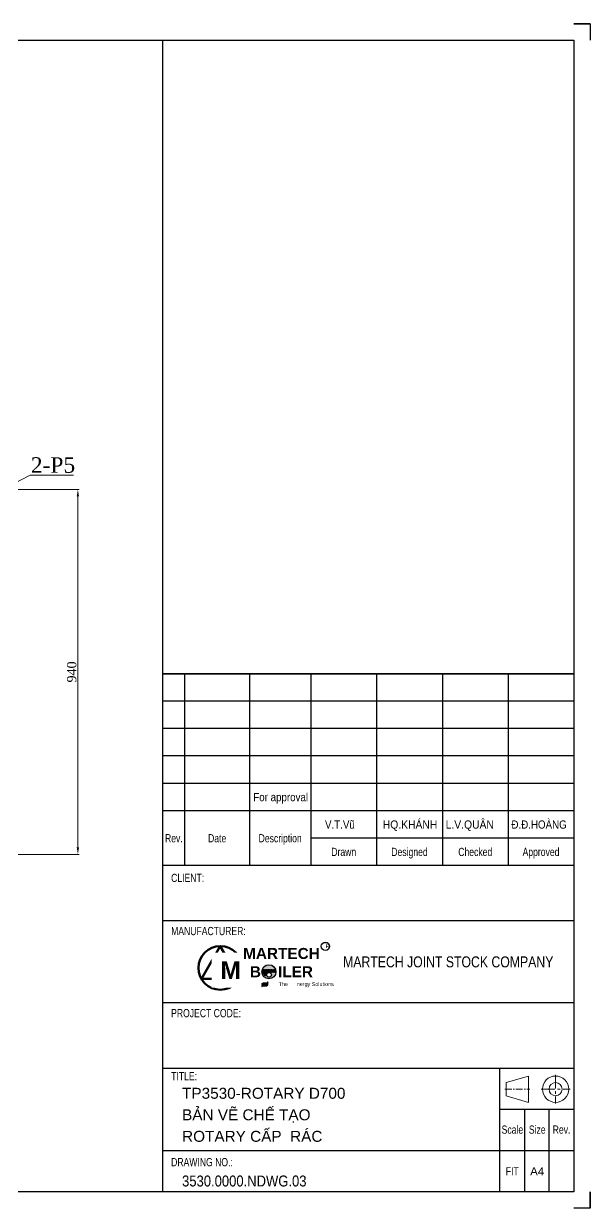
# Model space of a CAD drawing. Header units: inches. Extents: x 36705 to 45095, y -12195 to 29758.
# Drawn here: x 39689 to 41150, y 21176 to 24227 of the extents above; entities that cross this region are included whole.
import ezdxf
from ezdxf.enums import TextEntityAlignment as Align

# ---------------------------------------------------------------- set-up
doc = ezdxf.new("R2010")
doc.units = ezdxf.units.IN
doc.header["$MEASUREMENT"] = 0
doc.linetypes.add('CENTER', pattern=[2, 1.25, -0.25, 0.25, -0.25])
doc.layers.get('Defpoints').update_dxf_attribs({"lineweight": 5})
for name, color, linetype, lineweight in [('1.  0.2', 7, 'Continuous', 25), ('AM_8', 1, 'Continuous', 15), ('ĐƯỜNG TÂM', 8, 'CENTER', 5)]:
    doc.layers.add(name, color=color, linetype=linetype, lineweight=lineweight)
doc.layers.add('Không in', color=7, linetype='Continuous', lineweight=25, plot=False)
doc.layers.add('TEXT', color=20, linetype='Continuous')
doc.styles.add('Chu va so', font='arial.ttf')
doc.styles.get("Standard").update_dxf_attribs({"font": 'arial.ttf'})
doc.styles.add('TCVN', font='times.ttf')
doc.styles.add('TEXT', font='arial.ttf')
doc.dimstyles.new('Hien', dxfattribs={"dimtxt": 20, "dimasz": 15, "dimexe": 3, "dimexo": 3, "dimgap": 3, "dimtad": 1, "dimtoh": 1, "dimdec": 0, "dimzin": 0, "dimdsep": 46, "dimtxsty": 'TCVN', "dimcen": 0, "dimclrd": 8, "dimclre": 250, "dimclrt": 41, "dimadec": 0, "dimazin": 0, "dimtfac": 1, "dimtdec": 0, "dimtofl": 0, "dimtmove": 1, "dimatfit": 3, "dimfxl": 1, "dimtolj": 1, "dimtzin": 0, "dimlwd": 9, "dimlwe": 9, "dimarcsym": 0})

# ---------------------------------------------------------------- blocks, each defined once
blk = doc.blocks.new('*D138')
at = {"color": 250, "lineweight": 9, "transparency": 16777216}
for p, q in [((39370.9, 23027.4), (39832.1, 23027.4)), ((39370.9, 22087.4), (39832.1, 22087.4))]:
    blk.add_line(p, q, dxfattribs=at)
at = {"color": 8, "lineweight": 9, "transparency": 16777216}
blk.add_line((39828.5, 23009.4), (39828.5, 22105.4), dxfattribs=at)
at = {"color": 8, "transparency": 16777216}
for points in [[(39825.5, 23009.4), (39831.5, 23009.4), (39828.5, 23027.4)], [(39825.5, 22105.4), (39831.5, 22105.4), (39828.5, 22087.4)]]:
    blk.add_solid(points, dxfattribs=at)
at = {"layer": 'Defpoints', "color": 0, "transparency": 16777216}
for p in [(39367.3, 23027.4), (39367.3, 22087.4), (39828.5, 22087.4)]:
    blk.add_point(p, dxfattribs=at)
at = {"color": 41, "transparency": 16777216, "insert": (39812.6, 22557.4), "char_height": 24, "attachment_point": 5, "rotation": 90, "style": 'TCVN'}
blk.add_mtext('\\A1;940', dxfattribs=at)
blk = doc.blocks.new('*D83')
at = {"color": 8, "lineweight": 9, "transparency": 16777216}
for p, q in [((39705.2, 23063.8), (39527.2, 22972.9)), ((39817.6, 23063.8), (39705.2, 23063.8))]:
    blk.add_line(p, q, dxfattribs=at)
at = {"color": 8, "transparency": 16777216}
blk.add_solid([(39525, 22977.4), (39529.5, 22968.5), (39500.5, 22959.3)], dxfattribs=at)
at = {"layer": 'Defpoints', "color": 0, "transparency": 16777216}
for p in [(39500.1, 22959.1), (39500.5, 22959.3)]:
    blk.add_point(p, dxfattribs=at)
at = {"color": 41, "transparency": 16777216, "insert": (39764.4, 23090.1), "char_height": 40, "attachment_point": 5, "style": 'TCVN'}
blk.add_mtext('\\A1;2-P5', dxfattribs=at)
blk = doc.blocks.new('KHUNG TEN A4 - TD - 13.2.2023')
for p, q in [((300, 216), (303, 216)), ((303, 216), (303, 213)), ((225, 92.48), (225, 213)), ((300, 97.48), (225, 97.48)), ((229, 62.5), (229, 97.48)), ((300, 92.48), (225, 92.48)), ((300, 87.48), (225, 87.48)), ((300, 82.48), (225, 82.48)), ((300, 77.48), (225, 77.48)), ((300, 72.48), (225, 72.48)), ((300, 67.48), (252, 67.48)), ((300, 18), (286.5, 18)), ((303, 3), (303, 0)), ((303, 0), (300, 0))]:
    blk.add_line(p, q)
at = {"lineweight": 25}
for p, q in [((240.8, 97.48, 0), (240.8, 62.5)), ((252, 97.48, 0), (252, 62.5, 0)), ((264, 97.48, 0), (264, 62.5, 0)), ((276, 97.48, 0), (276, 62.5, 0)), ((288, 97.48, 0), (288, 62.5, 0)), ((300, 62.5), (225, 62.5)), ((225, 52.5), (300, 52.5)), ((225, 37.5), (300, 37.5)), ((300, 28.19), (300, 3)), ((300, 25.5), (225, 25.5)), ((286.5, 3), (286.5, 25.5)), ((291, 18, 0), (291, 3, 0)), ((295.5, 3, 0), (295.5, 18, 0)), ((300, 10.5), (225, 10.5))]:
    blk.add_line(p, q, dxfattribs=at)
blk.add_lwpolyline([(3, 213), (300, 213), (300, 3), (3, 3)], close=True)
blk.add_lwpolyline([(225, 97.48), (300, 97.48), (300, 3), (225, 3)], close=True, dxfattribs=at)
at = {"lineweight": 50, "elevation": 0}
blk.add_lwpolyline([(235.47, 47.81), (232.02, 41.84), (238.92, 41.84)], close=True, dxfattribs=at)
at = {"color": 2, "lineweight": 20, "elevation": 0}
blk.add_lwpolyline([(287.67, 20.52), (291.72, 19.32), (291.72, 24.12), (287.67, 22.92)], close=True, dxfattribs=at)
at = {"lineweight": 50}
blk.add_circle((235.47, 43.83, 0), 3.98, dxfattribs=at)
at = {"color": 2, "lineweight": 20}
for radius in [2.4, 1.2]:
    blk.add_circle((296.66, 21.72, 0), radius, dxfattribs=at)
at = {"layer": '1.  0.2'}
for p, q in [((303, 216), (300, 216)), ((303, 0), (303, 3))]:
    blk.add_line(p, q, dxfattribs=at)
at = {"layer": 'Không in'}
for points in [[(303, 216), (303, 213)], [(303, 0), (300, 0)]]:
    blk.add_lwpolyline(points, dxfattribs=at)
at = {"layer": 'ĐƯỜNG TÂM', "lineweight": 0, "ltscale": 2}
for p, q in [((296.66, 24.36, 0), (296.66, 19.08, 0)), ((294.02, 21.72, 0), (299.3, 21.72, 0))]:
    blk.add_line(p, q, dxfattribs=at)
at = {"layer": 'ĐƯỜNG TÂM', "lineweight": 0}
blk.add_line((287.4, 21.72, 0), (291.94, 21.72, 0), dxfattribs=at)
at = {"color": 5, "style": 'Chu va so', "width": 0.75}
for s, p in [('Rev.', (227, 66.73)), ('Date', (234.9, 66.73, 0)), ('Description', (246.4, 66.73, 0)), ('Drawn', (258, 64.23, 0)), ('Designed', (270, 64.23)), ('Checked', (282, 64.23)), ('Approved', (294, 64.23, 0)), ('CLIENT:', (229.51, 59.5, 0.01)), ('MANUFACTURER:', (233.31, 49.81, 0.01)), ('PROJECT CODE:', (232.87, 34.84)), ('TITLE:', (228.87, 23.36, 0.02)), ('Scale', (288.78, 13.6, 0)), ('Size', (293.31, 13.6, 0)), ('Rev. ', (297.97, 13.6, 0)), ('DRAWING NO.:', (232.13, 7.67, 0.02)), ('FIT', (288.75, 6, 0))]:
    blk.add_text(s, height=1.5, dxfattribs=at).set_placement(p, align=Align.CENTER)
at = {"color": 5, "lineweight": 25, "insert": (249.34, 44.92, 0), "char_height": 2, "width": 55.4584, "attachment_point": 4, "style": 'Chu va so'}
blk.add_mtext('\\pxqc;{\\W0.8;MARTECH JOINT STOCK COMPANY}', dxfattribs=at)
at = {"width": 0.85}
for tag, p in [('REV4', (226.38, 94.23)), ('NGAY_REV04', (229.9, 94.23)), ('DESCRIPTION_4', (241.49, 94.23, 0)), ('DESCRIPTION_3', (241.49, 89.23, 0)), ('DESCRIPTION_2', (241.49, 84.23, 0)), ('DESCRIPTION_1', (241.49, 79.23, 0)), ('DESCRIPTION_0', (241.49, 74.23, 0))]:
    blk.add_attdef(tag, p, '', height=1.5, dxfattribs=at)
at = {"layer": 'TEXT', "ltscale": 0.1, "style": 'Chu va so'}
for tag, p, height, width in [('REV3', (226.38, 89.23), 1.5, 0.85), ('NGAY_REV03', (229.9, 89.23), 1.5, 0.85), ('REV2', (226.38, 84.23), 1.5, 0.85), ('NGAY_REV02', (229.9, 84.23), 1.5, 0.85), ('REV1', (226.38, 79.23), 1.5, 0.85), ('NGAY_REV01', (229.9, 79.23), 1.5, 0.85), ('REV0', (226.38, 74.23), 1.5, 0.85), ('NGAY_REV0', (229.9, 74.23), 1.5, 0.85), ('NGUOI_VE', (252.6, 69.23), 1.5, 0.85), ('NGUOI_KIEM_1', (264.6, 69.23), 1.5, 0.9), ('NGUOI_KIEM_2', (276.6, 69.23), 1.5, 0.9), ('STT-BV', (232.09, 3.98), 2, 0.85)]:
    blk.add_attdef(tag, p, '', height=height, dxfattribs=dict(at, width=width))
at = {"layer": 'TEXT', "ltscale": 0.1, "width": 0.85}
blk.add_attdef('NGUOI_DUYET', (288.6, 69.23), '', height=1.5, dxfattribs=at)
at = {"layer": 'TEXT', "lineweight": 25, "ltscale": 0.1, "style": 'Chu va so'}
for tag, p, height in [('PROJECT_CODE', (231.95, 28.65), 3.6), ('TITLE1', (231.95, 19.98), 2), ('TITLE2', (231.95, 16.05), 2), ('TITLE3', (231.95, 12.12), 2)]:
    blk.add_attdef(tag, p, '', height=height, dxfattribs=at)
at = {"layer": 'TEXT', "ltscale": 0.1, "style": 'Chu va so'}
for tag, p in [('A4_A4', (292.03, 6, 0)), ('REV.', (297.2, 6, 0))]:
    blk.add_attdef(tag, p, '', height=1.5, dxfattribs=at)
at = {"insert": (235.49, 45.04, 0), "char_height": 3.2046, "attachment_point": 1, "style": 'TEXT', "bg_fill": 2}
blk.add_mtext('\\pxqc;{\\fArial|b1|i0|c0|p34;M}', dxfattribs=at)
at = {"insert": (239.73, 47.47, 0), "char_height": 2.0029, "width": 13.7942, "attachment_point": 1, "style": 'TEXT', "bg_fill": 2}
blk.add_mtext('\\pxqc;{\\fArial|b1|i0|c0|p34;MARTECH\\PB    ILER}', dxfattribs=at)
h = blk.add_hatch(color=256)
h.dxf.hatch_style = 1
edge = h.paths.add_edge_path()
edge.add_spline(control_points=[(243.08, 40.7), (243.14, 40.74), (243.38, 40.91), (243.88, 40.67), (244.11, 40.95), (244.2, 41.06)], knot_values=[0, 0, 0, 0, 0.315535, 1.31207, 1.873609, 1.873609, 1.873609, 1.873609], degree=3, periodic=0)
edge.add_spline(control_points=[(244.2, 41.06), (244.13, 40.99), (243.86, 40.75), (243.31, 41.04), (243.12, 40.75), (243.08, 40.7)], knot_values=[0, 0, 0, 0, 0.411397, 1.576501, 1.877595, 1.877595, 1.877595, 1.877595], degree=3, periodic=0)
edge = h.paths.add_edge_path()
edge.add_spline(control_points=[(243.08, 40.45), (243.14, 40.49), (243.38, 40.67), (243.88, 40.42), (244.11, 40.71), (244.2, 40.81)], knot_values=[0, 0, 0, 0, 0.315535, 1.31207, 1.873609, 1.873609, 1.873609, 1.873609], degree=3, periodic=0)
edge.add_spline(control_points=[(244.2, 40.81), (244.13, 40.75), (243.86, 40.5), (243.31, 40.79), (243.12, 40.51), (243.08, 40.45)], knot_values=[0, 0, 0, 0, 0.411397, 1.576501, 1.877595, 1.877595, 1.877595, 1.877595], degree=3, periodic=0)
at = {"color": 7}
for centre in [(243.32, 43.43, 0), (243.32, 43.13, 0), (243.62, 43.43, 0), (243.62, 43.13, 0), (243.92, 43.43, 0), (243.92, 43.13, 0), (244.22, 43.43, 0), (244.22, 43.13, 0), (244.52, 43.43, 0), (244.52, 43.13, 0), (244.82, 43.43, 0), (244.82, 43.13, 0), (245.12, 43.43, 0), (245.12, 43.13, 0), (245.41, 43.43, 0), (245.41, 43.13, 0), (243.46, 42.8, 0), (243.71, 42.5, 0), (243.76, 42.8, 0)]:
    blk.add_circle(centre, 0.121, dxfattribs=at)
for points in [[(243.08, 40.93, 0), (243.21, 41.08, 0), (243.98, 41.13, 0), (244.2, 41.29, 0)], [(243.08, 40.93, 0), (243.26, 41.04, 0), (243.92, 41.04, 0), (244.2, 41.29, 0)], [(243.08, 40.7, 0), (243.21, 40.85, 0), (243.98, 40.9, 0), (244.2, 41.06, 0)], [(243.08, 40.7, 0), (243.26, 40.8, 0), (243.92, 40.81, 0), (244.2, 41.06, 0)], [(243.08, 40.45, 0), (243.21, 40.6, 0), (243.98, 40.65, 0), (244.2, 40.81, 0)], [(243.08, 40.45, 0), (243.26, 40.55, 0), (243.92, 40.56, 0), (244.2, 40.81, 0)]]:
    blk.add_spline(points, degree=3)
at = {"char_height": 0.701, "attachment_point": 1, "style": 'TEXT', "bg_fill": 2}
for s, insert in [('\\pxqc;R', (254.7, 48.14, 0)), ('\\pxqc;The      nergy Solutions', (246.12, 41.23, 0))]:
    blk.add_mtext(s, dxfattribs=dict(at, insert=insert))
at = {"layer": 'AM_8'}
h = blk.add_hatch(color=7, dxfattribs=at)
edge = h.paths.add_edge_path()
edge.add_arc((244.35, 43.13), 1.28, 191.4592, 461.3375)
edge.add_arc((244.35, 43.13), 1.28, 101.3375, 191.4592)
edge = h.paths.add_edge_path(flags=16)
edge.add_arc((243.71, 42.5), 0.121, -289.458, 11.4592, ccw=False)
edge.add_arc((243.71, 42.5), 0.121, 11.4592, 70.542, ccw=False)
edge = h.paths.add_edge_path(flags=16)
edge.add_arc((245.41, 43.13), 0.121, -211.5113, 11.4592, ccw=False)
edge.add_arc((245.41, 43.13), 0.121, 11.4592, 148.4887, ccw=False)
edge = h.paths.add_edge_path(flags=16)
edge.add_arc((243.46, 42.8), 0.121, -304.2526, 11.4592, ccw=False)
edge.add_arc((243.46, 42.8), 0.121, 11.4592, 55.7474, ccw=False)
edge = h.paths.add_edge_path(flags=16)
edge.add_arc((245.41, 43.43), 0.121, -200.2428, 11.4592, ccw=False)
edge.add_arc((245.41, 43.43), 0.121, 11.4592, 159.7572, ccw=False)
edge = h.paths.add_edge_path(flags=16)
edge.add_arc((245.12, 43.13), 0.121, -219.051, 11.4592, ccw=False)
edge.add_arc((245.12, 43.13), 0.121, 11.4592, 140.949, ccw=False)
edge = h.paths.add_edge_path(flags=16)
edge.add_arc((243.76, 42.8), 0.121, -292.0311, 11.4592, ccw=False)
edge.add_arc((243.76, 42.8), 0.121, 11.4592, 67.9689, ccw=False)
edge = h.paths.add_edge_path(flags=16)
edge.add_arc((243.32, 43.13), 0.121, -319.4544, 11.4592, ccw=False)
edge.add_arc((243.32, 43.13), 0.121, 11.4592, 40.5456, ccw=False)
edge = h.paths.add_edge_path(flags=16)
edge.add_arc((245.12, 43.43), 0.121, -206.0119, 11.4592, ccw=False)
edge.add_arc((245.12, 43.43), 0.121, 11.4592, 153.9881, ccw=False)
edge = h.paths.add_edge_path(flags=16)
edge.add_arc((244.37, 42.57), 0.434, -262.499, 11.4592, ccw=False)
edge.add_arc((244.37, 42.57), 0.434, 11.4592, 97.501, ccw=False)
edge = h.paths.add_edge_path(flags=16)
edge.add_arc((243.32, 43.43), 0.121, -332.7707, 11.4592, ccw=False)
edge.add_arc((243.32, 43.43), 0.121, 11.4592, 27.2293, ccw=False)
edge = h.paths.add_edge_path(flags=16)
edge.add_arc((244.82, 43.13), 0.121, -230.166, 11.4592, ccw=False)
edge.add_arc((244.82, 43.13), 0.121, 11.4592, 129.834, ccw=False)
edge = h.paths.add_edge_path(flags=16)
edge.add_arc((243.62, 43.13), 0.121, -307.6137, 11.4592, ccw=False)
edge.add_arc((243.62, 43.13), 0.121, 11.4592, 52.3863, ccw=False)
edge = h.paths.add_edge_path(flags=16)
edge.add_arc((244.52, 43.13), 0.121, -246.4575, 11.4592, ccw=False)
edge.add_arc((244.52, 43.13), 0.121, 11.4592, 113.5425, ccw=False)
edge = h.paths.add_edge_path(flags=16)
edge.add_arc((243.92, 43.13), 0.121, -290.4056, 11.4592, ccw=False)
edge.add_arc((243.92, 43.13), 0.121, 11.4592, 69.5944, ccw=False)
edge = h.paths.add_edge_path(flags=16)
edge.add_arc((244.82, 43.43), 0.121, -215.7954, 11.4592, ccw=False)
edge.add_arc((244.82, 43.43), 0.121, 11.4592, 144.2046, ccw=False)
edge = h.paths.add_edge_path(flags=16)
edge.add_arc((244.22, 43.13), 0.121, -268.4837, 11.4592, ccw=False)
edge.add_arc((244.22, 43.13), 0.121, 11.4592, 91.5163, ccw=False)
edge = h.paths.add_edge_path(flags=16)
edge.add_arc((243.62, 43.43), 0.121, -322.0207, 11.4592, ccw=False)
edge.add_arc((243.62, 43.43), 0.121, 11.4592, 37.9793, ccw=False)
edge = h.paths.add_edge_path(flags=16)
edge.add_arc((244.22, 43.43), 0.121, -267.4803, 11.4592, ccw=False)
edge.add_arc((244.22, 43.43), 0.121, 11.4592, 92.5197, ccw=False)
edge = h.paths.add_edge_path(flags=16)
edge.add_arc((244.52, 43.43), 0.121, -234.0834, 11.4592, ccw=False)
edge.add_arc((244.52, 43.43), 0.121, 11.4592, 125.9166, ccw=False)
edge = h.paths.add_edge_path(flags=16)
edge.add_arc((243.92, 43.43), 0.121, -301.7345, 11.4592, ccw=False)
edge.add_arc((243.92, 43.43), 0.121, 11.4592, 58.2655, ccw=False)
blk.add_circle((254.66, 47.77, 0), 0.763)
at = {"color": 7}
for centre, radius in [((244.35, 43.13, 0), 1.28), ((244.37, 42.57, 0), 0.434)]:
    blk.add_circle(centre, radius, dxfattribs=at)

msp = doc.modelspace()

# ---------------------------------------------------------------- dimensions: what is measured, and where the dimension line sits
dim = msp.add_diameter_dim_2p(p1=(39500.07539, 22959.06094, -16.85278), p2=(39500.5207, 22959.28831, -16.85278), text='2-P5', dimstyle='Hien', override={"dimscale": 2})
dim.commit()
dim.dimension.update_dxf_attribs({"geometry": '*D83', "text_midpoint": (39705.18842, 23063.78994, -16.85278), "dimtype": 163})
dim = msp.add_linear_dim(base=(39828.48654, 22087.36797, -16.85278), p1=(39367.30674, 23027.36797, -16.85278), p2=(39367.30674, 22087.36797, -16.85278), angle=90, dimstyle='Hien', override={"dimscale": 1.2})
dim.commit()
dim.dimension.update_dxf_attribs({"geometry": '*D138', "text_midpoint": (39812.64429, 22557.36797, -16.85278)})

# ---------------------------------------------------------------- next in the draw order: block references
ref = msp.add_blockref('KHUNG TEN A4 - TD - 13.2.2023', (36869.37142, 21175.8848, -16.93531), dxfattribs=dict(xscale=14.12591618355772, yscale=14.12591618355772, zscale=14.12591618355772))
ref.add_attrib('NGUOI_DUYET', 'Đ.Đ.HOÀNG', (40946.11083, 22153.76583, -16.93531), dxfattribs={"layer": 'TEXT', "ltscale": 0.1, "height": 21.188874, "width": 0.85})
ref.add_attrib('NGUOI_KIEM_2', 'L.V.QUÂN', (40776.59984, 22153.76583, -16.93531), dxfattribs={"layer": 'TEXT', "ltscale": 0.1, "height": 21.188874, "style": 'Chu va so', "width": 0.9})
ref.add_attrib('NGUOI_KIEM_1', ' HQ.KHÁNH', (40607.08885, 22153.76583, -16.93531), dxfattribs={"layer": 'TEXT', "ltscale": 0.1, "height": 21.188874, "style": 'Chu va so', "width": 0.9})
ref.add_attrib('NGUOI_VE', '    V.T.Vũ', (40437.57785, 22153.76583, -16.93531), dxfattribs={"layer": 'TEXT', "ltscale": 0.1, "height": 21.188874, "style": 'Chu va so', "width": 0.85})
ref.add_attrib('A4_A4', 'A4', (40994.4921, 21260.64029, -16.94006), dxfattribs={"layer": 'TEXT', "ltscale": 0.1, "height": 21.188874, "style": 'Chu va so'})
ref.add_attrib('DWG.NO', '3530.0000.NDWG.03', (40097.14327, 21232.10658, -16.93531), dxfattribs={"layer": 'TEXT', "ltscale": 0.1, "height": 28.2518324, "style": 'Chu va so', "width": 0.85})
ref.add_attrib('TITLE3', 'ROTARY CẤP  RÁC', (40097.14327, 21347.16153, -16.93531), dxfattribs={"layer": 'TEXT', "lineweight": 25, "ltscale": 0.1, "height": 28.2518324, "style": 'Chu va so'})
ref.add_attrib('TITLE2', 'BẢN VẼ CHẾ TẠO', (40097.14327, 21402.60575, -16.93531), dxfattribs={"layer": 'TEXT', "lineweight": 25, "ltscale": 0.1, "height": 28.2518324, "style": 'Chu va so'})
ref.add_attrib('TITLE1', 'TP3530-ROTARY D700', (40097.14327, 21458.04997, -16.93531), dxfattribs={"layer": 'TEXT', "lineweight": 25, "ltscale": 0.1, "height": 28.2518324, "style": 'Chu va so'})
ref.add_attrib('DESCRIPTION_1', 'For approval', (40280.61963, 22224.39541, -16.91657), dxfattribs={"height": 21.1888743, "width": 0.85})

doc.saveas('drawing.dxf')
